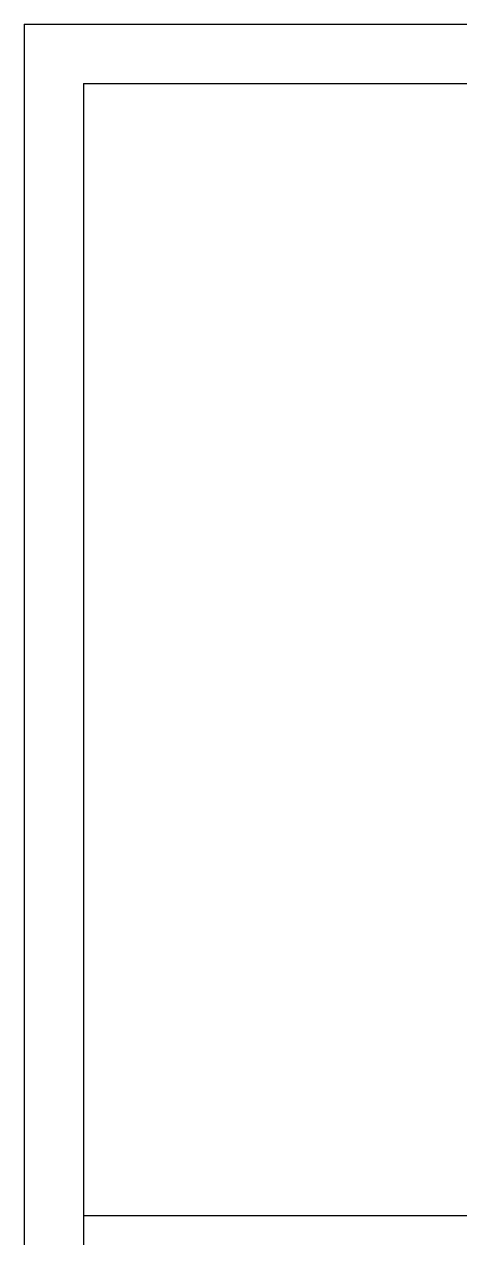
# Model space of a CAD drawing. Extents: x 398.6 to 449.6, y 59.2 to 125.2.
# Drawn here: x 398.58 to 409.61, y 94.45 to 125.16 of the extents above; entities that cross this region are included whole.
import ezdxf

# ---------------------------------------------------------------- set-up
doc = ezdxf.new("R2010")
doc.units = 0
doc.header["$LTSCALE"] = 1.5
doc.header["$MEASUREMENT"] = 0
doc.layers.add('8x11-ttb$0$B', color=5, linetype='CONTINUOUS')
doc.layers.add('VIEWPORT', color=7, linetype='CONTINUOUS', plot=False)

msp = doc.modelspace()

# ---------------------------------------------------------------- linework, layer by layer
at = {"layer": '8x11-ttb$0$B', "color": 7}
for p, q in [((400.0795511489291, 123.6639062359502), (400.0795511489291, 60.66390623595018)), ((400.0795511489291, 123.6639062359502), (448.0795511489291, 123.6639062359502)), ((448.0795511489291, 95.00924658229725), (400.0795511489291, 95.00924658229725))]:
    msp.add_line(p, q, dxfattribs=at)
at = {"layer": 'VIEWPORT', "color": 1}
for q in [(398.5795511489291, 59.16390623595018), (449.5795511489291, 125.1639062359502)]:
    msp.add_line((398.5795511489291, 125.1639062359502), q, dxfattribs=at)

doc.saveas('drawing.dxf')
